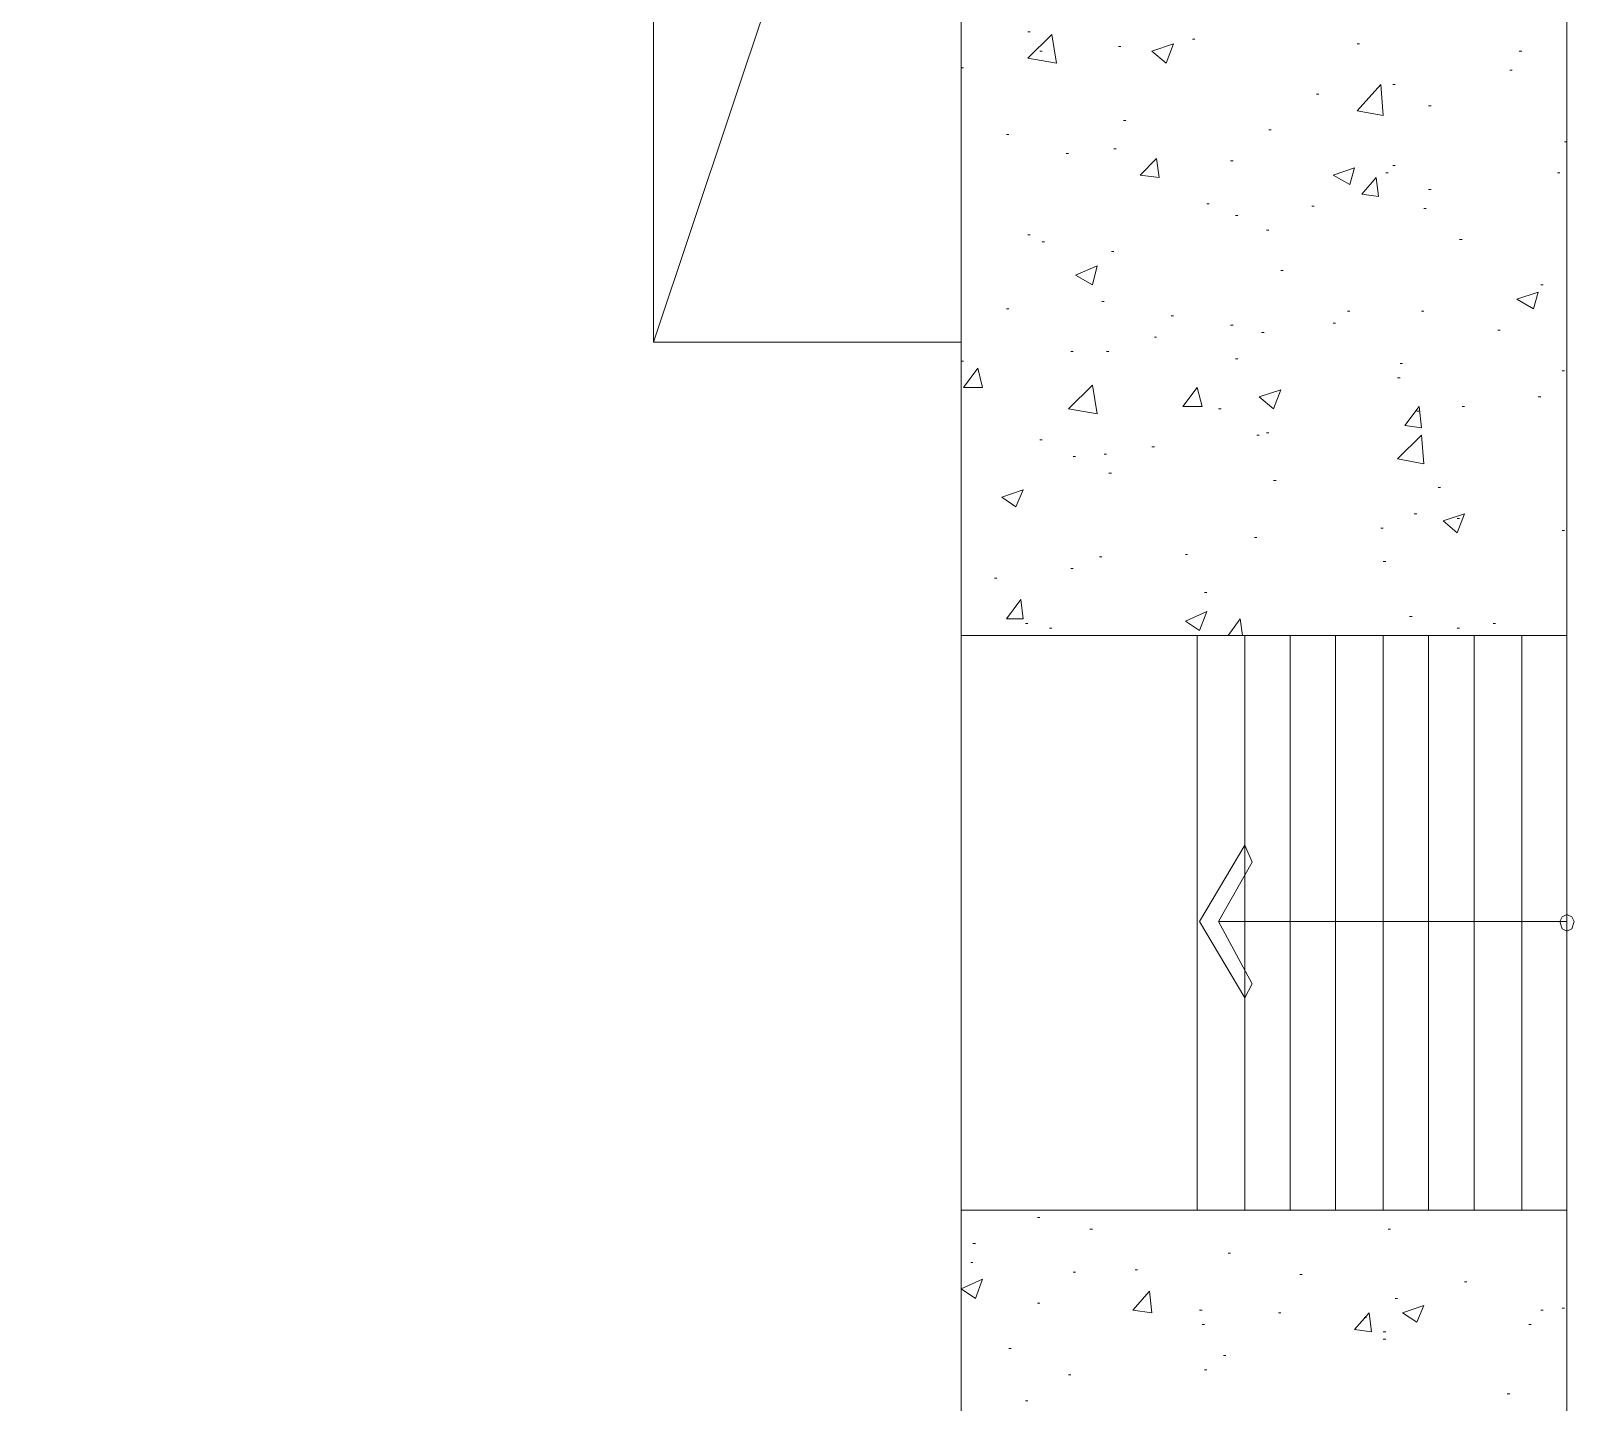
# Model space of a CAD drawing. Header units: millimetres. Extents: x -4011 to 126995, y -1911 to 106700.
# Drawn here: x 49244 to 59301, y 56370 to 65308 of the extents above; entities that cross this region are included whole.
import ezdxf

# ---------------------------------------------------------------- set-up
doc = ezdxf.new("R2010")
doc.units = ezdxf.units.MM
doc.layers.add('PDF_형상', color=7, linetype='Continuous')

msp = doc.modelspace()

# ---------------------------------------------------------------- linework, layer by layer
at = {"layer": 'PDF_형상', "lineweight": 5}
for points in [[(55306, 61368), (59254, 61368), (59254, 83876), (59254, 42326), (49244, 42326), (49244, 44394), (49275, 45668), (49601, 47036), (50316, 48622), (51078, 49927), (55306, 49927), (55306, 75280), (52492, 75280), (52492, 77580), (54031, 83782), (54062, 83876), (54031, 83782), (52492, 77580), (52492, 75280), (55306, 75280)], [(53301, 69280), (55306, 75280), (55306, 49927), (51078, 49927), (50316, 48622), (49601, 47036), (49275, 45668), (49244, 44394), (49244, 43554), (49244, 42326), (59254, 42326), (59254, 57622)], [(53301, 63280), (55306, 69280)], [(55741, 65301), (55756, 65301)], [(55819, 65176), (55834, 65176)], [(56332, 65207), (56347, 65207)], [(56813, 65254), (56829, 65254)], [(57886, 65223), (57902, 65223)], [(58943, 65176), (58959, 65176)], [(55306, 65067), (55321, 65067)], [(58881, 65052), (58896, 65052)], [(57622, 64896), (57637, 64896)], [(58119, 64959), (58135, 64959)], [(58352, 64819), (58368, 64819)], [(56363, 64725), (56378, 64725)], [(55601, 64632), (55617, 64632)], [(57311, 64663), (57326, 64663)], [(59238, 64585), (59254, 64585)], [(55990, 64508), (56005, 64508)], [(56301, 64539), (56316, 64539)], [(57062, 64461), (57078, 64461)], [(58073, 64383), (58088, 64383)], [(58119, 64430), (58135, 64430)], [(59192, 64383), (59207, 64383)], [(58352, 64275), (58368, 64275)], [(56907, 64181), (56922, 64181)], [(57591, 64166), (57606, 64166)], [(57093, 64104), (57109, 64104)], [(58321, 64150), (58337, 64150)], [(55741, 63979), (55756, 63979)], [(57295, 64010), (57311, 64010)], [(55834, 63933), (55850, 63933)], [(56285, 63870), (56301, 63870)], [(58554, 63948), (58570, 63948)], [(57389, 63746), (57404, 63746)], [(59083, 63653), (59098, 63653)], [(55601, 63497), (55617, 63497)], [(56223, 63544), (56238, 63544)], [(57824, 63482), (57839, 63482)], [(58306, 63482), (58321, 63482)], [(56674, 63451), (56689, 63451)], [(57062, 63389), (57078, 63389)], [(57731, 63404), (57746, 63404)], [(56565, 63311), (56580, 63311)], [(57264, 63342), (57280, 63342)], [(58803, 63358), (58819, 63358)], [(56021, 63218), (56036, 63218)], [(56254, 63218), (56269, 63218)], [(57093, 63171), (57109, 63171)], [(55306, 63155), (55321, 63155)], [(58166, 63140), (58181, 63140)], [(59223, 63093), (59238, 63093)], [(58150, 63047), (58166, 63047)], [(58570, 62860), (58585, 62860)], [(59067, 62922), (59083, 62922)], [(56984, 62845), (57000, 62845)], [(58275, 62829), (58290, 62829)], [(57233, 62674), (57249, 62674)], [(57295, 62689), (57311, 62689)], [(55819, 62642), (55834, 62642)], [(56549, 62596), (56565, 62596)], [(56036, 62534), (56052, 62534)], [(56238, 62549), (56254, 62549)], [(56269, 62425), (56285, 62425)], [(57342, 62378), (57358, 62378)], [(58415, 62332), (58430, 62332)], [(58259, 62161), (58275, 62161)], [(58041, 62067), (58057, 62067)], [(58539, 62130), (58554, 62130)], [(59223, 62052), (59238, 62052)], [(57218, 62005), (57233, 62005)], [(56207, 61881), (56223, 61881)], [(56767, 61896), (56782, 61896)], [(56021, 61803), (56036, 61803)], [(58057, 61850), (58073, 61850)], [(55523, 61741), (55539, 61741)], [(56891, 61648), (56907, 61648)], [(57047, 61368), (57124, 61477), (57140, 61368)], [(58228, 61492), (58244, 61492)], [(55725, 61446), (55741, 61446)], [(55881, 61415), (55896, 61415)], [(59254, 61368), (56207, 61368)], [(56845, 57622), (56845, 61368)], [(57155, 57622), (57155, 61368)], [(57451, 57622), (57451, 61368)], [(57746, 57622), (57746, 61368)], [(58057, 57622), (58057, 61368)], [(58352, 57622), (58352, 61368)], [(58539, 61415), (58554, 61415)], [(58648, 57622), (58648, 61368)], [(58772, 61446), (58788, 61446)], [(58959, 57622), (58959, 61368)], [(59254, 59503), (56984, 59503)], [(56207, 57622), (59254, 57622), (55306, 57622)], [(55803, 57575), (55819, 57575)], [(56145, 57497), (56161, 57497)], [(58088, 57497), (58104, 57497)], [(55383, 57404), (55399, 57404)], [(57047, 57342), (57062, 57342)], [(55368, 57280), (55383, 57280)], [(56440, 57233), (56456, 57233)], [(56036, 57218), (56052, 57218)], [(57513, 57202), (57528, 57202)], [(58585, 57155), (58601, 57155)], [(58135, 57047), (58150, 57047)], [(55803, 57016), (55819, 57016)], [(56860, 56969), (56876, 56969)], [(57373, 56953), (57389, 56953)], [(59083, 56969), (59098, 56969)], [(59223, 56984), (59238, 56984)], [(56876, 56876), (56891, 56876)], [(57933, 56922), (57948, 56922)], [(58057, 56829), (58073, 56829)], [(59005, 56876), (59021, 56876)], [(58057, 56782), (58073, 56782)], [(55617, 56720), (55632, 56720)], [(57016, 56674), (57031, 56674)], [(56005, 56549), (56021, 56549)], [(56891, 56580), (56907, 56580)], [(58865, 56425), (58881, 56425)], [(55725, 56378), (55741, 56378)]]:
    msp.add_lwpolyline(points, dxfattribs=at)
for points in [[(53301, 63280), (55306, 63280), (55306, 69280), (53301, 69280)], [(55927, 65098), (55741, 65130), (55896, 65285)], [(56689, 65223), (56642, 65098), (56549, 65176)], [(58057, 64756), (57886, 64788), (58041, 64959)], [(56580, 64477), (56596, 64352), (56472, 64368)], [(57870, 64415), (57839, 64306), (57731, 64368)], [(58010, 64352), (58026, 64228), (57917, 64244)], [(56192, 63777), (56161, 63653), (56052, 63715)], [(59067, 63606), (59036, 63497), (58927, 63560)], [(55415, 63109), (55446, 62984), (55321, 62984)], [(56192, 62813), (56005, 62845), (56161, 63000)], [(56845, 62984), (56876, 62860), (56751, 62860)], [(57389, 62969), (57342, 62845), (57249, 62922)], [(58290, 62860), (58306, 62720), (58197, 62736)], [(58321, 62487), (58150, 62518), (58306, 62674)], [(55710, 62316), (55663, 62207), (55570, 62269)], [(58585, 62161), (58539, 62036), (58446, 62114)], [(55694, 61601), (55710, 61477), (55601, 61477)], [(56907, 61523), (56860, 61399), (56767, 61461)], [(57155, 59005), (57202, 59098), (56984, 59503), (57202, 59891), (57155, 60000), (56860, 59503)], [(59207, 59503), (59223, 59456), (59254, 59440), (59285, 59456), (59301, 59503), (59285, 59534), (59254, 59549), (59223, 59534)], [(55446, 57171), (55399, 57047), (55306, 57109)], [(56534, 57093), (56549, 56953), (56425, 56969)], [(57964, 56953), (57979, 56829), (57870, 56845)], [(58321, 57000), (58275, 56891), (58181, 56953)]]:
    msp.add_lwpolyline(points, close=True, dxfattribs=at)

doc.saveas('drawing.dxf')
